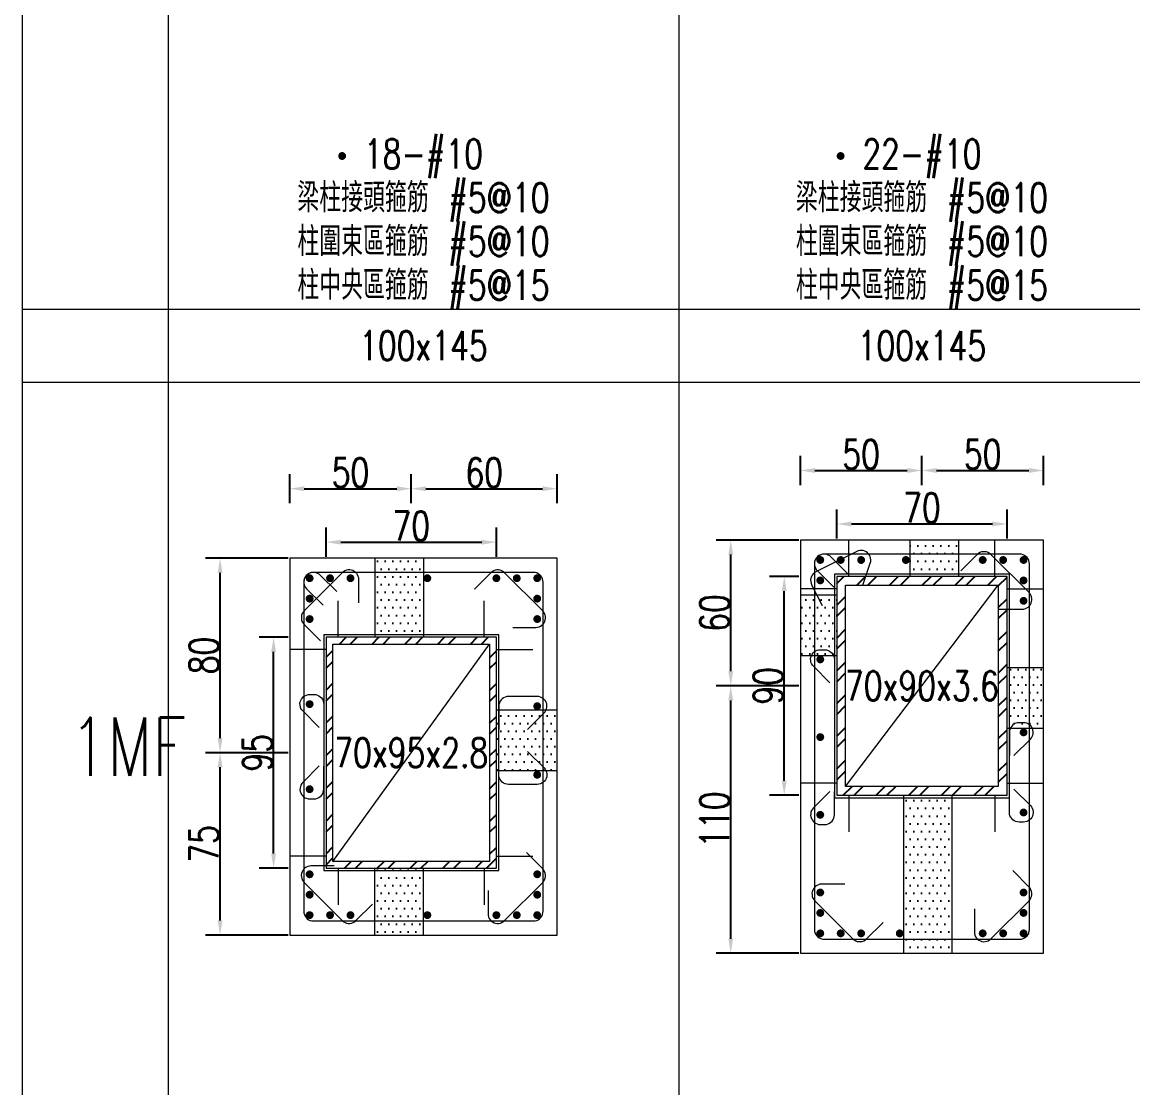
# Model space of a CAD drawing. Header units: millimetres. Extents: x 0 to 3905, y 0 to 8880.
# Drawn here: x 0 to 456.7, y 513.7 to 952 of the extents above; entities that cross this region are included whole.
import ezdxf
from ezdxf.enums import TextEntityAlignment as Align

# ---------------------------------------------------------------- set-up
doc = ezdxf.new("R2010")
doc.units = ezdxf.units.MM
doc.layers.get('DEFPOINTS').update_dxf_attribs({"color": 3})
for name, color, linetype in [('Hatch線', 6, 'Continuous'), ('TC-鋼粱', 132, 'Continuous'), ('主筋斷面', 2, 'Continuous'), ('文字-主筋根數', 7, 'Continuous'), ('文字-剪力筋 中央區', 7, 'Continuous'), ('文字-剪力筋-BC', 7, 'Continuous'), ('文字-剪力筋-圍束區', 7, 'Continuous'), ('文字-斷面尺寸', 7, 'Continuous'), ('文字-樓群名稱', 7, 'Continuous'), ('文字-輔助字', 7, 'Continuous'), ('柱斷面線', 4, 'Continuous'), ('標註字', 4, 'Continuous'), ('箍筋線', 1, 'Continuous'), ('網格線', 7, 'Continuous'), ('鋼柱', 11, 'Continuous')]:
    doc.layers.add(name, color=color, linetype=linetype)
doc.styles.add('note', font='txt.shx', dxfattribs={"width": 0.75, "height": 12})
doc.styles.add('txt', font='txt.shx', dxfattribs={"height": 0.2, "bigfont": 'chineset.shx'})
doc.dimstyles.new('RCAD_DIM', dxfattribs={"dimtxt": 12, "dimasz": 6, "dimexe": 6, "dimexo": 0.625, "dimtad": 1, "dimdec": 0, "dimdsep": 46, "dimtxsty": 'note', "dimcen": 2.5, "dimclrd": 256, "dimclre": 256, "dimclrt": 256, "dimadec": 0, "dimazin": 0, "dimtfac": 1, "dimtmove": 0, "dimatfit": 3, "dimfxl": 0, "dimtolj": 1, "dimarcsym": 0})

# ---------------------------------------------------------------- blocks, each defined once
blk = doc.blocks.new('*D24')
at = {"layer": 'DEFPOINTS', "color": 0}
for p in [(195, 738.12), (125, 731.5), (195, 731.5)]:
    blk.add_point(p, dxfattribs=at)
at = {"layer": '標註字', "lineweight": -2}
for p, q in [((125, 732.12), (125, 744.12)), ((195, 732.12), (195, 744.12)), ((131, 738.12), (189, 738.12))]:
    blk.add_line(p, q, dxfattribs=at)
at = {"layer": '標註字'}
for points in [[(131, 739.12), (131, 737.12), (125, 738.12)], [(189, 737.12), (189, 739.12), (195, 738.12)]]:
    blk.add_solid(points, dxfattribs=at)
at = {"layer": '標註字', "insert": (160, 744.75), "char_height": 12, "attachment_point": 5, "style": 'note'}
blk.add_mtext('\\A1;70', dxfattribs=at)
blk = doc.blocks.new('*D25')
at = {"layer": 'DEFPOINTS', "color": 0}
for p in [(103.38, 699), (110, 699), (110, 604)]:
    blk.add_point(p, dxfattribs=at)
at = {"layer": '標註字', "lineweight": -2}
for p, q in [((109.38, 699), (97.38, 699)), ((103.38, 610), (103.38, 693)), ((109.38, 604), (97.38, 604))]:
    blk.add_line(p, q, dxfattribs=at)
at = {"layer": '標註字'}
for points in [[(104.38, 693), (102.38, 693), (103.38, 699)], [(102.38, 610), (104.38, 610), (103.38, 604)]]:
    blk.add_solid(points, dxfattribs=at)
at = {"layer": '標註字', "insert": (96.75, 651.5), "char_height": 12, "attachment_point": 5, "rotation": 90, "style": 'note'}
blk.add_mtext('\\A1;95', dxfattribs=at)
blk = doc.blocks.new('*D26')
at = {"layer": 'DEFPOINTS', "color": 0}
for p in [(160, 760.12), (110, 753.5), (160, 753.5)]:
    blk.add_point(p, dxfattribs=at)
at = {"layer": '標註字', "lineweight": -2}
for p, q in [((110, 754.12), (110, 766.12)), ((160, 754.12), (160, 766.12)), ((116, 760.12), (154, 760.12))]:
    blk.add_line(p, q, dxfattribs=at)
at = {"layer": '標註字'}
for points in [[(116, 761.12), (116, 759.12), (110, 760.12)], [(154, 759.12), (154, 761.12), (160, 760.12)]]:
    blk.add_solid(points, dxfattribs=at)
at = {"layer": '標註字', "insert": (135, 766.75), "char_height": 12, "attachment_point": 5, "style": 'note'}
blk.add_mtext('\\A1;50', dxfattribs=at)
blk = doc.blocks.new('*D27')
at = {"layer": 'DEFPOINTS', "color": 0}
for p in [(220, 760.12), (160, 753.5), (220, 753.5)]:
    blk.add_point(p, dxfattribs=at)
at = {"layer": '標註字', "lineweight": -2}
for p, q in [((160, 754.12), (160, 766.12)), ((220, 754.12), (220, 766.12)), ((166, 760.12), (214, 760.12))]:
    blk.add_line(p, q, dxfattribs=at)
at = {"layer": '標註字'}
for points in [[(166, 761.12), (166, 759.12), (160, 760.12)], [(214, 759.12), (214, 761.12), (220, 760.12)]]:
    blk.add_solid(points, dxfattribs=at)
at = {"layer": '標註字', "insert": (190, 766.75), "char_height": 12, "attachment_point": 5, "style": 'note'}
blk.add_mtext('\\A1;60', dxfattribs=at)
blk = doc.blocks.new('*D28')
at = {"layer": 'DEFPOINTS', "color": 0}
for p in [(81.38, 651.5), (110, 651.5), (110, 576.5)]:
    blk.add_point(p, dxfattribs=at)
at = {"layer": '標註字', "lineweight": -2}
for p, q in [((109.38, 651.5), (75.38, 651.5)), ((81.38, 582.5), (81.38, 645.5)), ((109.38, 576.5), (75.38, 576.5))]:
    blk.add_line(p, q, dxfattribs=at)
at = {"layer": '標註字'}
for points in [[(82.38, 645.5), (80.38, 645.5), (81.38, 651.5)], [(80.38, 582.5), (82.38, 582.5), (81.38, 576.5)]]:
    blk.add_solid(points, dxfattribs=at)
at = {"layer": '標註字', "insert": (74.75, 614), "char_height": 12, "attachment_point": 5, "rotation": 90, "style": 'note'}
blk.add_mtext('\\A1;75', dxfattribs=at)
blk = doc.blocks.new('*D29')
at = {"layer": 'DEFPOINTS', "color": 0}
for p in [(81.38, 731.5), (110, 731.5), (110, 651.5)]:
    blk.add_point(p, dxfattribs=at)
at = {"layer": '標註字', "lineweight": -2}
for p, q in [((109.38, 731.5), (75.38, 731.5)), ((81.38, 657.5), (81.38, 725.5)), ((109.38, 651.5), (75.38, 651.5))]:
    blk.add_line(p, q, dxfattribs=at)
at = {"layer": '標註字'}
for points in [[(82.38, 725.5), (80.38, 725.5), (81.38, 731.5)], [(80.38, 657.5), (82.38, 657.5), (81.38, 651.5)]]:
    blk.add_solid(points, dxfattribs=at)
at = {"layer": '標註字', "insert": (74.75, 691.5), "char_height": 12, "attachment_point": 5, "rotation": 90, "style": 'note'}
blk.add_mtext('\\A1;80', dxfattribs=at)
blk = doc.blocks.new('Circle_Filled')
at = {"const_width": 0.5}
blk.add_lwpolyline([(-0.25, 0, 1), (0.25, 0, 1)], format="xyb", close=True, dxfattribs=at)
blk = doc.blocks.new('*D156')
at = {"layer": 'DEFPOINTS', "color": 0}
for p in [(405, 745.62), (335, 739), (405, 739)]:
    blk.add_point(p, dxfattribs=at)
at = {"layer": '標註字', "lineweight": -2}
for p, q in [((335, 739.62), (335, 751.62)), ((405, 739.62), (405, 751.62)), ((341, 745.62), (399, 745.62))]:
    blk.add_line(p, q, dxfattribs=at)
at = {"layer": '標註字'}
for points in [[(341, 746.62), (341, 744.62), (335, 745.62)], [(399, 744.62), (399, 746.62), (405, 745.62)]]:
    blk.add_solid(points, dxfattribs=at)
at = {"layer": '標註字', "insert": (370, 752.25), "char_height": 12, "attachment_point": 5, "style": 'note'}
blk.add_mtext('\\A1;70', dxfattribs=at)
blk = doc.blocks.new('*D157')
at = {"layer": 'DEFPOINTS', "color": 0}
for p in [(313.38, 724), (320, 724), (320, 634)]:
    blk.add_point(p, dxfattribs=at)
at = {"layer": '標註字', "lineweight": -2}
for p, q in [((319.38, 724), (307.38, 724)), ((313.38, 640), (313.38, 718)), ((319.38, 634), (307.38, 634))]:
    blk.add_line(p, q, dxfattribs=at)
at = {"layer": '標註字'}
for points in [[(314.38, 718), (312.38, 718), (313.38, 724)], [(312.38, 640), (314.38, 640), (313.38, 634)]]:
    blk.add_solid(points, dxfattribs=at)
at = {"layer": '標註字', "insert": (306.75, 679), "char_height": 12, "attachment_point": 5, "rotation": 90, "style": 'note'}
blk.add_mtext('\\A1;90', dxfattribs=at)
blk = doc.blocks.new('*D158')
at = {"layer": 'DEFPOINTS', "color": 0}
for p in [(370, 767.62), (320, 761), (370, 761)]:
    blk.add_point(p, dxfattribs=at)
at = {"layer": '標註字', "lineweight": -2}
for p, q in [((320, 761.62), (320, 773.62)), ((370, 761.62), (370, 773.62)), ((326, 767.62), (364, 767.62))]:
    blk.add_line(p, q, dxfattribs=at)
at = {"layer": '標註字'}
for points in [[(326, 768.62), (326, 766.62), (320, 767.62)], [(364, 766.62), (364, 768.62), (370, 767.62)]]:
    blk.add_solid(points, dxfattribs=at)
at = {"layer": '標註字', "insert": (345, 774.25), "char_height": 12, "attachment_point": 5, "style": 'note'}
blk.add_mtext('\\A1;50', dxfattribs=at)
blk = doc.blocks.new('*D159')
at = {"layer": 'DEFPOINTS', "color": 0}
for p in [(420, 767.62), (370, 761), (420, 761)]:
    blk.add_point(p, dxfattribs=at)
at = {"layer": '標註字', "lineweight": -2}
for p, q in [((370, 761.62), (370, 773.62)), ((420, 761.62), (420, 773.62)), ((376, 767.62), (414, 767.62))]:
    blk.add_line(p, q, dxfattribs=at)
at = {"layer": '標註字'}
for points in [[(376, 768.62), (376, 766.62), (370, 767.62)], [(414, 766.62), (414, 768.62), (420, 767.62)]]:
    blk.add_solid(points, dxfattribs=at)
at = {"layer": '標註字', "insert": (395, 774.25), "char_height": 12, "attachment_point": 5, "style": 'note'}
blk.add_mtext('\\A1;50', dxfattribs=at)
blk = doc.blocks.new('*D160')
at = {"layer": 'DEFPOINTS', "color": 0}
for p in [(291.38, 679), (320, 679), (320, 569)]:
    blk.add_point(p, dxfattribs=at)
at = {"layer": '標註字', "lineweight": -2}
for p, q in [((319.38, 679), (285.38, 679)), ((291.38, 575), (291.38, 673)), ((319.38, 569), (285.38, 569))]:
    blk.add_line(p, q, dxfattribs=at)
at = {"layer": '標註字'}
for points in [[(292.38, 673), (290.38, 673), (291.38, 679)], [(290.38, 575), (292.38, 575), (291.38, 569)]]:
    blk.add_solid(points, dxfattribs=at)
at = {"layer": '標註字', "insert": (284.75, 624), "char_height": 12, "attachment_point": 5, "rotation": 90, "style": 'note'}
blk.add_mtext('\\A1;110', dxfattribs=at)
blk = doc.blocks.new('*D161')
at = {"layer": 'DEFPOINTS', "color": 0}
for p in [(291.38, 739), (320, 739), (320, 679)]:
    blk.add_point(p, dxfattribs=at)
at = {"layer": '標註字', "lineweight": -2}
for p, q in [((319.38, 739), (285.38, 739)), ((291.38, 685), (291.38, 733)), ((319.38, 679), (285.38, 679))]:
    blk.add_line(p, q, dxfattribs=at)
at = {"layer": '標註字'}
for points in [[(292.38, 733), (290.38, 733), (291.38, 739)], [(290.38, 685), (292.38, 685), (291.38, 679)]]:
    blk.add_solid(points, dxfattribs=at)
at = {"layer": '標註字', "insert": (284.75, 709), "char_height": 12, "attachment_point": 5, "rotation": 90, "style": 'note'}
blk.add_mtext('\\A1;60', dxfattribs=at)

msp = doc.modelspace()

# ---------------------------------------------------------------- hatches: boundary and pattern name
at = {"layer": 'Hatch線'}
h = msp.add_hatch(dxfattribs=at)
h.set_pattern_fill('ANSI32', color=256, style=0)
h.paths.add_polyline_path([(335, 634), (405, 634), (405, 724), (335, 724)], flags=17)
h.paths.add_polyline_path([(338.6, 637.6), (338.6, 720.4), (401.4, 720.4), (401.4, 637.6)])
h = msp.add_hatch(dxfattribs=at)
h.set_pattern_fill('ANSI32', color=256, style=0)
h.paths.add_polyline_path([(125, 604), (195, 604), (195, 699), (125, 699)], flags=17)
h.paths.add_polyline_path([(127.8, 606.8), (127.8, 696.2), (192.2, 696.2), (192.2, 606.8)])
at = {"layer": 'TC-鋼粱'}
h = msp.add_hatch(dxfattribs=at)
h.set_pattern_fill('DOTS', color=256, scale=2, style=0)
h.paths.add_polyline_path([(385, 739), (365, 739), (365, 724), (385, 724)], flags=17)
h = msp.add_hatch(dxfattribs=at)
h.set_pattern_fill('DOTS', color=256, scale=2, style=0)
h.paths.add_polyline_path([(165, 731.5), (145, 731.5), (145, 699), (165, 699)], flags=17)
h = msp.add_hatch(dxfattribs=at)
h.set_pattern_fill('DOTS', color=256, scale=2, style=0)
h.paths.add_polyline_path([(320, 716.5), (320, 691.5), (335, 691.5), (335, 716.5)], flags=17)
h = msp.add_hatch(dxfattribs=at)
h.set_pattern_fill('DOTS', color=256, scale=2, style=0)
h.paths.add_polyline_path([(420, 661.5), (420, 686.5), (405, 686.5), (405, 661.5)], flags=17)
h = msp.add_hatch(dxfattribs=at)
h.set_pattern_fill('DOTS', color=256, scale=2, style=0)
h.paths.add_polyline_path([(220, 644.06), (220, 669.06), (195, 669.06), (195, 644.06)], flags=17)
h = msp.add_hatch(dxfattribs=at)
h.set_pattern_fill('DOTS', color=256, scale=2, style=0)
h.paths.add_polyline_path([(362.5, 569), (382.5, 569), (382.5, 634), (362.5, 634)], flags=17)
h = msp.add_hatch(dxfattribs=at)
h.set_pattern_fill('DOTS', color=256, scale=2, style=0)
h.paths.add_polyline_path([(145, 576.5), (165, 576.5), (165, 604), (145, 604)], flags=17)

# ---------------------------------------------------------------- linework, layer by layer
at = {"layer": 'DEFPOINTS', "lineweight": 5}
for points in [[(340, 724), (340, 739)], [(400, 724), (400, 739)], [(335, 633), (406, 633), (406, 725), (334, 725), (334, 633), (335, 633)], [(335, 719), (320, 719)], [(338.6, 637.6), (401.4, 720.4)], [(405, 719), (420, 719)], [(130, 699), (130, 714)], [(190, 699), (190, 714)], [(125, 603), (196, 603), (196, 700), (124, 700), (124, 603), (125, 603)], [(127.8, 606.8), (192.2, 696.2)], [(125, 694), (110, 694)], [(195, 694), (210, 694)], [(335, 639), (320, 639)], [(405, 639), (420, 639)], [(340, 634), (340, 619)], [(400, 634), (400, 619)], [(125, 609), (110, 609)], [(195, 609), (210, 609)], [(130, 604), (130, 589)], [(190, 604), (190, 589)]]:
    msp.add_lwpolyline(points, dxfattribs=at)
at = {"layer": 'TC-鋼粱', "lineweight": 5}
for points in [[(365, 739), (365, 724)], [(385, 739), (385, 724)], [(145, 731.5), (145, 699)], [(165, 731.5), (165, 699)], [(320, 716.5), (335, 716.5)], [(320, 691.5), (335, 691.5)], [(420, 686.5), (405, 686.5)], [(220, 669.06), (195, 669.06)], [(420, 661.5), (405, 661.5)], [(220, 644.06), (195, 644.06)], [(362.5, 569), (362.5, 634)], [(382.5, 569), (382.5, 634)], [(145, 576.5), (145, 604)], [(165, 576.5), (165, 604)]]:
    msp.add_lwpolyline(points, dxfattribs=at)
at = {"layer": '柱斷面線', "lineweight": 5}
for points in [[(320, 569), (420, 569), (420, 739), (320, 739), (320, 569)], [(110, 576.5), (220, 576.5), (220, 731.5), (110, 731.5), (110, 576.5)]]:
    msp.add_lwpolyline(points, dxfattribs=at)
at = {"layer": '箍筋線', "lineweight": 5}
for points in [[(345.75, 720.49), (348.77, 729.54), (348.93, 730.19), (348.97, 730.86), (348.91, 731.52), (348.73, 732.17), (348.45, 732.77), (348.07, 733.32), (347.6, 733.8), (347.06, 734.2), (346.47, 734.49), (345.83, 734.69), (345.16, 734.77), (344.5, 734.74), (343.84, 734.6), (343.22, 734.36), (326.42, 725.96), (325.83, 725.59), (325.31, 725.13), (324.88, 724.59), (324.55, 723.98), (324.33, 723.32), (324.23, 722.64), (324.25, 721.95), (324.39, 721.27), (324.64, 720.62), (328.91, 712.09)], [(339.33, 725.29), (332.58, 732.04), (332.07, 732.47), (331.49, 732.81), (330.87, 733.05), (330.22, 733.18), (329.55, 733.2), (328.89, 733.11), (328.25, 732.9), (327.66, 732.6), (327.12, 732.19), (326.66, 731.71), (326.29, 731.15), (326.02, 730.54), (325.85, 729.9), (325.79, 729.23), (325.79, 578.77), (325.86, 578.08), (326.03, 577.41), (326.33, 576.78), (326.72, 576.21), (327.21, 575.72), (327.78, 575.33), (328.41, 575.03), (329.08, 574.86), (329.77, 574.79), (410.23, 574.79), (410.92, 574.86), (411.59, 575.03), (412.22, 575.33), (412.79, 575.72), (413.28, 576.21), (413.67, 576.78), (413.97, 577.41), (414.14, 578.08), (414.21, 578.77), (414.21, 729.23), (414.14, 729.92), (413.97, 730.59), (413.67, 731.22), (413.28, 731.79), (412.79, 732.28), (412.22, 732.67), (411.59, 732.97), (410.92, 733.14), (410.23, 733.21), (329.77, 733.21), (329.1, 733.15), (328.46, 732.98), (327.85, 732.71), (327.29, 732.34), (326.81, 731.88), (326.4, 731.34), (326.1, 730.75), (325.89, 730.11), (325.8, 729.45), (325.82, 728.78), (325.95, 728.13), (326.19, 727.51), (326.53, 726.93), (326.96, 726.42), (333.71, 719.67)], [(401.71, 710.57), (411.25, 710.57), (411.92, 710.63), (412.56, 710.8), (413.17, 711.07), (413.73, 711.44), (414.22, 711.9), (414.62, 712.43), (414.92, 713.03), (415.13, 713.66), (415.22, 714.33), (415.2, 714.99), (415.07, 715.65), (414.83, 716.27), (414.49, 716.85), (414.06, 717.36), (398.36, 733.06), (397.83, 733.51), (397.23, 733.85), (396.58, 734.09), (395.89, 734.21), (395.2, 734.21), (394.52, 734.09), (393.87, 733.85), (393.27, 733.51), (392.74, 733.06), (385.99, 726.32)], [(138.43, 713.21), (138.43, 722.75), (138.37, 723.42), (138.2, 724.06), (137.93, 724.67), (137.56, 725.23), (137.1, 725.72), (136.57, 726.12), (135.97, 726.42), (135.34, 726.63), (134.67, 726.72), (134.01, 726.7), (133.35, 726.57), (132.73, 726.33), (132.15, 725.99), (131.64, 725.56), (115.94, 709.86), (115.49, 709.33), (115.15, 708.73), (114.91, 708.08), (114.79, 707.39), (114.79, 706.7), (114.91, 706.02), (115.15, 705.37), (115.49, 704.77), (115.94, 704.24), (122.68, 697.49)], [(201.71, 703.07), (211.25, 703.07), (211.92, 703.13), (212.56, 703.3), (213.17, 703.57), (213.73, 703.94), (214.22, 704.4), (214.62, 704.93), (214.92, 705.53), (215.13, 706.16), (215.22, 706.83), (215.2, 707.49), (215.07, 708.15), (214.83, 708.77), (214.49, 709.35), (214.06, 709.86), (198.36, 725.56), (197.83, 726.01), (197.23, 726.35), (196.58, 726.59), (195.89, 726.71), (195.2, 726.71), (194.52, 726.59), (193.87, 726.35), (193.27, 726.01), (192.74, 725.56), (185.99, 718.82)], [(129.33, 717.79), (122.58, 724.54), (122.07, 724.97), (121.49, 725.31), (120.87, 725.55), (120.22, 725.68), (119.55, 725.7), (118.89, 725.61), (118.25, 725.4), (117.66, 725.1), (117.12, 724.69), (116.66, 724.21), (116.29, 723.65), (116.02, 723.04), (115.85, 722.4), (115.79, 721.73), (115.79, 586.27), (115.86, 585.58), (116.03, 584.91), (116.33, 584.28), (116.72, 583.71), (117.21, 583.22), (117.78, 582.83), (118.41, 582.53), (119.08, 582.36), (119.77, 582.29), (210.23, 582.29), (210.92, 582.36), (211.59, 582.53), (212.22, 582.83), (212.79, 583.22), (213.28, 583.71), (213.67, 584.28), (213.97, 584.91), (214.14, 585.58), (214.21, 586.27), (214.21, 721.73), (214.14, 722.42), (213.97, 723.09), (213.67, 723.72), (213.28, 724.29), (212.79, 724.78), (212.22, 725.17), (211.59, 725.47), (210.92, 725.64), (210.23, 725.71), (119.77, 725.71), (119.1, 725.65), (118.46, 725.48), (117.85, 725.21), (117.29, 724.84), (116.81, 724.38), (116.4, 723.84), (116.1, 723.25), (115.89, 722.61), (115.8, 721.95), (115.82, 721.28), (115.95, 720.63), (116.19, 720.01), (116.53, 719.43), (116.96, 718.92), (123.71, 712.17)], [(332.14, 680.33), (325.39, 687.08), (324.96, 687.59), (324.62, 688.17), (324.38, 688.79), (324.25, 689.45), (324.23, 690.11), (324.32, 690.77), (324.53, 691.41), (324.83, 692), (325.23, 692.54), (325.72, 693), (326.28, 693.37), (326.89, 693.64), (327.53, 693.81), (328.2, 693.87), (330.04, 693.87), (330.73, 693.81), (331.4, 693.63), (332.03, 693.33), (332.6, 692.94), (333.09, 692.45), (333.49, 691.88), (333.78, 691.25), (333.96, 690.58), (334.02, 689.89), (334.02, 680.35)], [(122.14, 661.94), (115.39, 668.69), (114.96, 669.2), (114.62, 669.77), (114.38, 670.4), (114.25, 671.05), (114.23, 671.72), (114.32, 672.38), (114.53, 673.02), (114.83, 673.61), (115.23, 674.15), (115.72, 674.61), (116.28, 674.98), (116.89, 675.25), (117.53, 675.42), (118.2, 675.47), (120.04, 675.47), (120.73, 675.41), (121.4, 675.24), (122.03, 674.94), (122.6, 674.55), (123.09, 674.06), (123.49, 673.49), (123.78, 672.86), (123.96, 672.19), (124.02, 671.5), (124.02, 661.96)], [(207.86, 661.12), (214.61, 667.86), (215.04, 668.37), (215.38, 668.95), (215.62, 669.57), (215.75, 670.23), (215.77, 670.9), (215.68, 671.56), (215.47, 672.19), (215.17, 672.79), (214.76, 673.32), (214.28, 673.78), (213.72, 674.15), (213.11, 674.43), (212.47, 674.59), (211.8, 674.65), (199.96, 674.65), (199.26, 674.59), (198.6, 674.41), (197.97, 674.12), (197.4, 673.72), (196.91, 673.23), (196.51, 672.66), (196.22, 672.03), (196.04, 671.36), (195.98, 670.67), (195.98, 661.13)], [(407.86, 650.33), (414.61, 657.08), (415.04, 657.59), (415.38, 658.16), (415.62, 658.79), (415.75, 659.44), (415.77, 660.11), (415.68, 660.77), (415.47, 661.41), (415.17, 662), (414.77, 662.54), (414.28, 663), (413.72, 663.37), (413.11, 663.64), (412.47, 663.81), (411.8, 663.86), (409.96, 663.86), (409.27, 663.8), (408.6, 663.63), (407.97, 663.33), (407.4, 662.94), (406.91, 662.45), (406.51, 661.88), (406.22, 661.25), (406.04, 660.58), (405.98, 659.89), (405.98, 650.35)], [(207.86, 652.01), (214.61, 645.26), (215.04, 644.75), (215.38, 644.18), (215.62, 643.55), (215.75, 642.9), (215.77, 642.23), (215.68, 641.57), (215.47, 640.93), (215.17, 640.34), (214.76, 639.8), (214.28, 639.35), (213.72, 638.97), (213.11, 638.7), (212.47, 638.53), (211.8, 638.48), (199.96, 638.48), (199.26, 638.54), (198.6, 638.72), (197.97, 639.01), (197.4, 639.41), (196.91, 639.9), (196.51, 640.47), (196.22, 641.09), (196.04, 641.76), (195.98, 642.45), (195.98, 651.99)], [(122.14, 646.06), (115.39, 639.31), (114.96, 638.8), (114.62, 638.23), (114.38, 637.6), (114.25, 636.95), (114.23, 636.28), (114.32, 635.62), (114.53, 634.98), (114.83, 634.39), (115.23, 633.85), (115.72, 633.39), (116.28, 633.02), (116.89, 632.75), (117.53, 632.58), (118.2, 632.53), (120.04, 632.53), (120.73, 632.59), (121.4, 632.76), (122.03, 633.06), (122.6, 633.45), (123.09, 633.94), (123.49, 634.51), (123.78, 635.14), (123.96, 635.81), (124.02, 636.5), (124.02, 646.04)], [(332.14, 635.52), (325.39, 628.78), (324.96, 628.26), (324.62, 627.69), (324.38, 627.06), (324.25, 626.41), (324.23, 625.74), (324.32, 625.08), (324.53, 624.44), (324.83, 623.85), (325.23, 623.32), (325.72, 622.86), (326.28, 622.49), (326.89, 622.21), (327.53, 622.05), (328.2, 621.99), (330.04, 621.99), (330.73, 622.05), (331.4, 622.23), (332.03, 622.52), (332.6, 622.92), (333.09, 623.41), (333.49, 623.98), (333.78, 624.6), (333.96, 625.27), (334.02, 625.96), (334.02, 635.5)], [(407.86, 636.5), (414.61, 629.76), (415.04, 629.25), (415.38, 628.67), (415.62, 628.05), (415.75, 627.39), (415.77, 626.72), (415.68, 626.06), (415.47, 625.42), (415.17, 624.83), (414.77, 624.3), (414.28, 623.84), (413.72, 623.47), (413.11, 623.19), (412.47, 623.03), (411.8, 622.97), (409.96, 622.97), (409.27, 623.03), (408.6, 623.21), (407.97, 623.5), (407.4, 623.9), (406.91, 624.39), (406.51, 624.96), (406.22, 625.59), (406.04, 626.25), (405.98, 626.94), (405.98, 636.48)], [(191.57, 594.79), (191.57, 585.25), (191.63, 584.58), (191.8, 583.94), (192.07, 583.33), (192.44, 582.77), (192.9, 582.28), (193.43, 581.88), (194.03, 581.58), (194.66, 581.37), (195.33, 581.28), (195.99, 581.3), (196.65, 581.43), (197.27, 581.67), (197.85, 582.01), (198.36, 582.44), (214.06, 598.14), (214.51, 598.67), (214.85, 599.27), (215.09, 599.92), (215.21, 600.61), (215.21, 601.3), (215.09, 601.98), (214.85, 602.63), (214.51, 603.23), (214.06, 603.76), (207.32, 610.51)], [(128.29, 604.93), (118.75, 604.93), (118.08, 604.87), (117.44, 604.7), (116.83, 604.43), (116.27, 604.06), (115.78, 603.6), (115.38, 603.07), (115.08, 602.47), (114.87, 601.84), (114.78, 601.17), (114.8, 600.51), (114.93, 599.85), (115.17, 599.23), (115.51, 598.65), (115.94, 598.14), (131.64, 582.44), (132.17, 581.99), (132.77, 581.65), (133.42, 581.41), (134.11, 581.29), (134.8, 581.29), (135.48, 581.41), (136.13, 581.65), (136.73, 581.99), (137.26, 582.44), (144.01, 589.18)], [(391.57, 587.29), (391.57, 577.75), (391.63, 577.08), (391.8, 576.44), (392.07, 575.83), (392.44, 575.27), (392.9, 574.78), (393.43, 574.38), (394.03, 574.08), (394.66, 573.87), (395.33, 573.78), (395.99, 573.8), (396.65, 573.93), (397.27, 574.17), (397.85, 574.51), (398.36, 574.94), (414.06, 590.64), (414.51, 591.17), (414.85, 591.77), (415.09, 592.42), (415.21, 593.11), (415.21, 593.8), (415.09, 594.48), (414.85, 595.13), (414.51, 595.73), (414.06, 596.26), (407.32, 603.01)], [(338.29, 597.43), (328.75, 597.43), (328.08, 597.37), (327.44, 597.2), (326.83, 596.93), (326.27, 596.56), (325.78, 596.1), (325.38, 595.57), (325.08, 594.97), (324.87, 594.34), (324.78, 593.67), (324.8, 593.01), (324.93, 592.35), (325.17, 591.73), (325.51, 591.15), (325.94, 590.64), (341.64, 574.94), (342.17, 574.49), (342.77, 574.15), (343.42, 573.91), (344.11, 573.79), (344.8, 573.79), (345.48, 573.91), (346.13, 574.15), (346.73, 574.49), (347.26, 574.94), (354.01, 581.68)]]:
    msp.add_lwpolyline(points, dxfattribs=at)
at = {"layer": '網格線', "lineweight": 5}
for points in [[(0, 1206), (0, 834)], [(60, 1206), (60, 834)], [(270, 1206), (270, 834)], [(0, 834), (0, 804)], [(0, 834), (60, 834)], [(60, 834), (270, 834)], [(60, 834), (60, 804)], [(270, 834), (470, 834)], [(270, 834), (270, 804)], [(0, 804), (0, 432)], [(0, 804), (60, 804)], [(60, 804), (270, 804)], [(60, 804), (60, 432)], [(270, 804), (470, 804)], [(270, 804), (270, 432)]]:
    msp.add_lwpolyline(points, dxfattribs=at)
at = {"layer": '鋼柱', "lineweight": 5}
for points in [[(335, 634), (405, 634), (405, 724), (335, 724), (335, 634)], [(338.6, 637.6), (338.6, 720.4), (401.4, 720.4), (401.4, 637.6), (338.6, 637.6)], [(125, 604), (195, 604), (195, 699), (125, 699), (125, 604)], [(127.8, 606.8), (127.8, 696.2), (192.2, 696.2), (192.2, 606.8), (127.8, 606.8)]]:
    msp.add_lwpolyline(points, dxfattribs=at)

# ---------------------------------------------------------------- block references
at = {"layer": '主筋斷面', "lineweight": 5, "xscale": 3.220000028610229, "yscale": 3.220000028610229}
for p in [(131.56, 897), (336.56, 897), (328.2, 730.8), (336.6, 730.8), (345, 730.8), (363.39, 730.8), (395, 730.8), (403.4, 730.8), (411.8, 730.8), (118.2, 723.3), (126.6, 723.3), (135, 723.3), (166.61, 723.3), (195, 723.3), (203.4, 723.3), (211.8, 723.3), (328.2, 722.4), (411.8, 722.4), (118.2, 714.9), (211.8, 714.9), (411.8, 714), (118.2, 706.5), (211.8, 706.5), (328.2, 689.89), (118.2, 671.5), (211.8, 670.67), (328.2, 657.93), (411.8, 659.89), (211.8, 642.45), (118.2, 636.5), (328.2, 625.96), (411.8, 626.94), (118.2, 601.5), (211.8, 601.5), (118.2, 593.1), (211.8, 593.1), (328.2, 594), (411.8, 594), (118.2, 584.7), (126.6, 584.7), (135, 584.7), (166.61, 584.7), (195, 584.7), (203.4, 584.7), (211.8, 584.7), (328.2, 585.6), (411.8, 585.6), (328.2, 577.2), (336.6, 577.2), (345, 577.2), (360.89, 577.2), (395, 577.2), (403.4, 577.2), (411.8, 577.2)]:
    msp.add_blockref('Circle_Filled', p, dxfattribs=at)

# ---------------------------------------------------------------- texts
at = {"layer": '文字-主筋根數', "style": 'txt', "width": 0.75}
for s, p in [('18-#10', (165, 897)), ('22-#10', (370, 897))]:
    msp.add_text(s, height=12, dxfattribs=at).set_placement(p, align=Align.MIDDLE)
at = {"layer": '文字-剪力筋 中央區', "style": 'txt', "width": 0.75}
for p in [(165, 843), (370, 843)]:
    msp.add_text('柱中央區箍筋 #5@15', height=12, dxfattribs=at).set_placement(p, align=Align.MIDDLE)
at = {"layer": '文字-剪力筋-BC', "style": 'txt', "width": 0.75}
for p in [(165, 879), (370, 879)]:
    msp.add_text('梁柱接頭箍筋 #5@10', height=12, dxfattribs=at).set_placement(p, align=Align.MIDDLE)
at = {"layer": '文字-剪力筋-圍束區', "style": 'txt', "width": 0.75}
for p in [(165, 861), (370, 861)]:
    msp.add_text('柱圍束區箍筋 #5@10', height=12, dxfattribs=at).set_placement(p, align=Align.MIDDLE)
at = {"layer": '文字-斷面尺寸', "style": 'txt', "width": 0.75}
for p in [(165, 819), (370, 819)]:
    msp.add_text('100x145', height=12, dxfattribs=at).set_placement(p, align=Align.MIDDLE)
at = {"layer": '文字-樓群名稱', "style": 'txt', "width": 0.75}
msp.add_text('1MF', height=24, dxfattribs=at).set_placement((43.5, 654), align=Align.MIDDLE)
at = {"layer": '文字-輔助字', "style": 'txt', "width": 0.75}
for s, p in [('70x90x3.6', (370, 679)), ('70x95x2.8', (160, 651.5))]:
    msp.add_text(s, height=12, dxfattribs=at).set_placement(p, align=Align.MIDDLE)

# ---------------------------------------------------------------- dimensions: what is measured, and where the dimension line sits
at = {"layer": '標註字'}
for base, p1, p2, picture, middle in [((370, 767.62), (320, 761), (370, 761), '*D158', (345, 774.25)), ((420, 767.62), (370, 761), (420, 761), '*D159', (395, 774.25)), ((160, 760.12), (110, 753.5), (160, 753.5), '*D26', (135, 766.75)), ((220, 760.12), (160, 753.5), (220, 753.5), '*D27', (190, 766.75)), ((405, 745.62), (335, 739), (405, 739), '*D156', (370, 752.25)), ((195, 738.12), (125, 731.5), (195, 731.5), '*D24', (160, 744.75))]:
    dim = msp.add_linear_dim(base=base, p1=p1, p2=p2, dimstyle='RCAD_DIM', dxfattribs=at)
    dim.commit()
    dim.dimension.update_dxf_attribs({"geometry": picture, "text_midpoint": middle})
for base, p1, p2, picture, middle in [((291.38, 739), (320, 679), (320, 739), '*D161', (284.75, 709)), ((81.38, 731.5), (110, 651.5), (110, 731.5), '*D29', (74.75, 691.5)), ((313.38, 724), (320, 634), (320, 724), '*D157', (306.75, 679)), ((103.38, 699), (110, 604), (110, 699), '*D25', (96.75, 651.5)), ((291.38, 679), (320, 569), (320, 679), '*D160', (284.75, 624)), ((81.38, 651.5), (110, 576.5), (110, 651.5), '*D28', (74.75, 614))]:
    dim = msp.add_linear_dim(base=base, p1=p1, p2=p2, angle=90, dimstyle='RCAD_DIM', dxfattribs=at)
    dim.commit()
    dim.dimension.update_dxf_attribs({"geometry": picture, "text_midpoint": middle})

doc.saveas('drawing.dxf')
